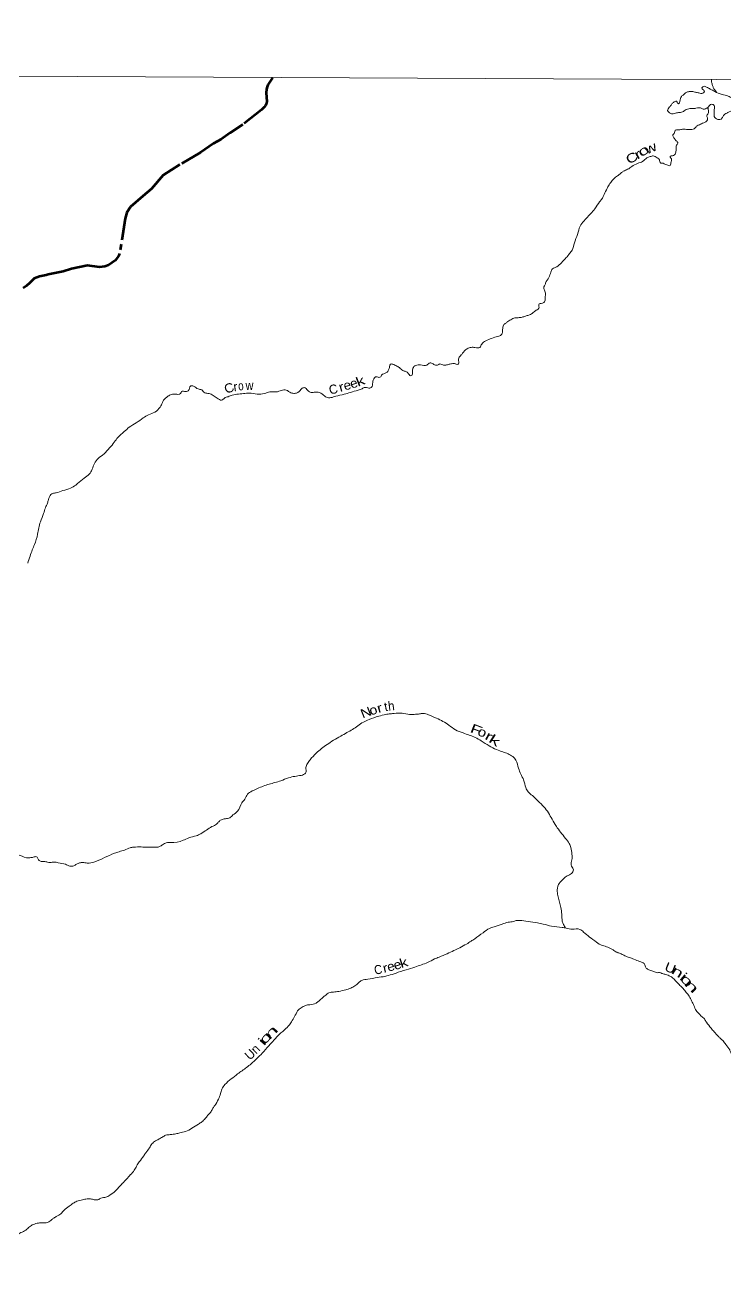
# Model space of a CAD drawing. Header units: feet. Extents: x -252658 to 9, y -366365 to -181930.
# Drawn here: x -107069 to -91723, y -209495 to -181930 of the extents above; entities that cross this region are included whole.
import ezdxf
from ezdxf.enums import TextEntityAlignment as Align

# ---------------------------------------------------------------- set-up
doc = ezdxf.new("R2010")
doc.units = ezdxf.units.FT
doc.header["$LTSCALE"] = 80
doc.linetypes.add('LONG_DASH_SHORT_DASH', pattern=[9.9, 6, -1.2, 1.5, -1.2])
for name, color, linetype, lineweight in [('11', 7, 'LONG_DASH_SHORT_DASH', 60), ('39', 7, 'Continuous', 13), ('4', 7, 'Continuous', 13)]:
    doc.layers.add(name, color=color, linetype=linetype, lineweight=lineweight)
doc.layers.add('41', color=7, linetype='Continuous')

msp = doc.modelspace()

# ---------------------------------------------------------------- linework, layer by layer
at = {"layer": '11'}
msp.add_lwpolyline([(-101646.38, -183081.79), (-101744.85, -183240.07), (-101761.27, -183283.21), (-101774.93, -183332.26), (-101779.75, -183416.73), (-101767.06, -183603.85), (-101777.69, -183648.85), (-101798.22, -183691.99), (-101824.91, -183731.02), (-101887, -183787.95), (-102297.18, -184112.59), (-102575.25, -184288.71), (-102777.64, -184436.68), (-102934.98, -184527.97), (-103219.86, -184720.09), (-103675.51, -184984.78), (-104044.83, -185221.24), (-104300.18, -185516.92), (-104490.24, -185682.38), (-104761.14, -185913.57), (-104835.5, -186036.81), (-104877.62, -186168.1), (-104996.24, -186941.54), (-105022.31, -187000.22), (-105093.8, -187089.62), (-105244.03, -187193.31), (-105322.04, -187222.07), (-105434.3, -187235.79), (-105701.05, -187199.51), (-106055.05, -187277.2), (-106055.05, -187277.2), (-106232.21, -187336.15), (-106564.05, -187400.78), (-106606.29, -187413.67), (-106757.02, -187441.87), (-106867.88, -187487.06), (-106969.04, -187581.8), (-107036.22, -187647.28), (-107114.53, -187697.32)], dxfattribs=at)
at = {"layer": '39'}
for points in [[(-92102.01, -183741.04), (-92124.19, -183753.92), (-92166.52, -183771.67), (-92228.68, -183759.06), (-92290.79, -183740.43), (-92357.19, -183753.94), (-92433.53, -183755.3), (-92513.94, -183762.67), (-92572.35, -183780.27), (-92655.17, -183833.89), (-92739.65, -183847.25), (-92826.2, -183866.64), (-92890.54, -183874.13), (-92954.51, -183839.38), (-92978.28, -183800.95), (-92935.43, -183724.86), (-92892.78, -183670.9), (-92850.18, -183622.98), (-92815.87, -183605.16), (-92783.69, -183599.4), (-92759.97, -183643.87), (-92739.97, -183654.1), (-92709.41, -183604.06), (-92692.77, -183539.82), (-92676.3, -183493.68), (-92621.7, -183451.9), (-92587.22, -183413.96), (-92522.74, -183390.37), (-92448.35, -183382.96), (-92364.15, -183401.78), (-92293.98, -183416.47), (-92203.65, -183423.27), (-92173.19, -183385.31), (-92206.93, -183338.74), (-92226.8, -183314.43), (-92190.28, -183272.49), (-92126.13, -183287.12), (-92042.16, -183332.1), (-91946.21, -183385.23), (-91784.06, -183448.99), (-91649.81, -183486.35), (-91567.83, -183529.3), (-91501.72, -183549.99), (-91435.53, -183560.61), (-91377.23, -183555.07), (-91355.54, -183601.54), (-91378.18, -183663.71), (-91410.72, -183709.71), (-91499.62, -183769.31), (-91626.71, -183830.6), (-91683.21, -183860.3), (-91753.95, -183909.99), (-91786.59, -183968.06), (-91806.89, -183992.03), (-91857.17, -183999.65), (-91925.23, -183972.92), (-91954.99, -183930.41), (-91958.22, -183839.84), (-91953.51, -183761.41), (-91954.94, -183695.01), (-92014.95, -183666.33), (-92055.28, -183684.09), (-92081.72, -183722.09), (-92102.01, -183741.04)], [(-91906.5, -183404.3), (-91916.06, -183383.48), (-91953.87, -183342.91), (-91983.47, -183282.3), (-91999.08, -183229.86), (-92018.59, -183163.29), (-92018.24, -183122.71)], [(-94001.57, -185174.46), (-93950.09, -185134.66), (-93857.31, -185091.19), (-93762.38, -185031.64), (-93637.24, -184962.29), (-93528.39, -184918.95), (-93433.3, -184841.3), (-93364.77, -184813.72), (-93292.32, -184798.24), (-93250.27, -184812.68), (-93208.3, -184837.18), (-93172.39, -184865.66), (-93158.47, -184881.87), (-93150.77, -184920.17), (-93128.98, -184954.56), (-93100.88, -184956.81), (-93054.79, -184969.27), (-93020.78, -184985.66), (-92974.73, -185002.15), (-92940.67, -185012.5), (-92912.39, -184994.63), (-92910.01, -184952.4), (-92893.51, -184902.24), (-92891.25, -184874.09), (-92905.08, -184847.82), (-92922.95, -184823.52), (-92918.77, -184805.45), (-92874.48, -184793.76), (-92828.11, -184774.03), (-92797.31, -184697.84), (-92790.58, -184617.42), (-92788.24, -184579.21), (-92755.59, -184521.14), (-92793.26, -184464.48), (-92831.02, -184417.88), (-92848.83, -184387.55), (-92864.63, -184357.24), (-92850.24, -184319.13), (-92827.87, -184287.13), (-92811.36, -184236.97), (-92747, -184227.46), (-92672.58, -184216.02), (-92596.23, -184214.66), (-92477.75, -184217.69), (-92417.44, -184212.17), (-92377.02, -184184.34), (-92330.41, -184136.45), (-92279.98, -184112.74), (-92187.22, -184071.28), (-92130.72, -184041.58), (-92105.95, -183965.34), (-92119.71, -183931.02), (-92091.01, -183864.86), (-92082.6, -183822.68), (-92086.23, -183778.39), (-92102.01, -183741.04)], [(-94818.55, -186228.32), (-94667.49, -186067.81), (-94572.79, -185955.42), (-94469.95, -185804.84), (-94433.67, -185758.67), (-94352.92, -185608.03), (-94288.29, -185479.47), (-94225.76, -185381.07), (-94080.76, -185234.63), (-94024.43, -185196.57), (-94001.57, -185174.46)], [(-99308.25, -189657.7), (-99270.06, -189643.73), (-99251.88, -189607.57), (-99147.3, -189551.53), (-99096.93, -189489.31), (-99076.65, -189422.99), (-99058.42, -189366.72), (-98986.16, -189374.96), (-98938.03, -189397.22), (-98859.85, -189441.69), (-98785.74, -189506.27), (-98719.53, -189526.57), (-98665.44, -189568.96), (-98629.42, -189611.3), (-98591.28, -189617.44), (-98573.1, -189577.26), (-98570.84, -189490.77), (-98544.53, -189420.44), (-98448.04, -189382.48), (-98395.83, -189382.63), (-98325.58, -189392.88), (-98261.32, -189391.04), (-98225.09, -189358.96), (-98186.87, -189336.94), (-98120.68, -189361.26), (-98054.49, -189387.59), (-97994.2, -189371.67), (-97976.1, -189361.66), (-97927.95, -189373.86), (-97863.74, -189390.13), (-97789.39, -189372.23), (-97715.05, -189356.34), (-97664.84, -189352.46), (-97638.75, -189356.56), (-97614.68, -189366.68), (-97568.5, -189366.81), (-97560.41, -189346.71), (-97564.24, -189284.35), (-97560.08, -189234.07), (-97505.67, -189163.81), (-97463.34, -189109.62), (-97408.96, -189053.44), (-97332.53, -189009.4), (-97284.31, -188997.46), (-97206, -188999.69), (-97137.76, -189009.94), (-97095.56, -188997.99), (-97055.18, -188923.67), (-96966.64, -188857.53), (-96839.97, -188799.55), (-96699.29, -188755.68), (-96628.92, -188723.69), (-96604.72, -188689.56), (-96596.46, -188609.12), (-96592.29, -188554.82), (-96580.11, -188510.6), (-96525.77, -188466.5), (-96481.48, -188428.4), (-96439.24, -188404.38), (-96350.75, -188356.34), (-96258.36, -188346.54), (-96171.98, -188334.71), (-96095.62, -188312.79), (-96025.27, -188288.85), (-95948.86, -188252.85), (-95904.58, -188216.77), (-95842.21, -188174.69), (-95801.95, -188140.61), (-95799.82, -188096.36), (-95795.64, -188040.05), (-95753.46, -188034.13), (-95693.16, -188014.18), (-95660.82, -187941.85), (-95662.65, -187879.49), (-95654.47, -187827.21), (-95680.33, -187744.67), (-95690.16, -187672.22), (-95663.91, -187620), (-95653.77, -187585.83), (-95581.14, -187467.35), (-95540.63, -187344.75), (-95504.29, -187278.47), (-95405.76, -187228.45), (-95309.13, -187144.23), (-95202.38, -187029.87), (-95129.84, -186941.56), (-95073.39, -186863.27), (-95022.73, -186704.49), (-94953.93, -186519.62), (-94897.18, -186338.74), (-94818.55, -186228.32)], [(-107012.58, -193733.98), (-106959.92, -193577.22), (-106911.33, -193436.55), (-106864.82, -193324.03), (-106793.88, -193094.91), (-106732.86, -192823.51), (-106664.06, -192640.65), (-106623.53, -192514.03), (-106579.06, -192411.57), (-106558.78, -192341.22), (-106532.49, -192276.92), (-106506.23, -192224.69), (-106461.99, -192200.68), (-106387.65, -192186.8), (-106238.93, -192138.93), (-106072.12, -192089.11), (-105955.45, -192017.01), (-105808.51, -191892.7), (-105685.75, -191798.5), (-105613.18, -191702.14), (-105562.61, -191571.53), (-105548.47, -191543.41), (-105465.83, -191435.01), (-105339.03, -191332.77), (-105216.16, -191200.35), (-105113.4, -191077.93), (-105034.78, -190971.53), (-104893.86, -190845.19), (-104785.15, -190748.94), (-104630.26, -190652.81), (-104479.35, -190544.6), (-104362.7, -190480.55), (-104223.97, -190416.57), (-104109.19, -190306.25), (-104056.71, -190209.84), (-104032.46, -190157.6), (-103935.82, -190069.36), (-103863.43, -190031.34), (-103803.16, -190021.45), (-103716.83, -190027.72), (-103660.56, -190009.78), (-103636.33, -189963.58), (-103576.09, -189963.74), (-103489.71, -189949.9), (-103435.19, -189843.44), (-103372.94, -189845.62), (-103274.74, -189910.26), (-103196.49, -189930.59), (-103130.4, -189993.14), (-103034.07, -190009.49), (-102947.85, -190051.97), (-102857.66, -190110.56), (-102759.4, -190155.08), (-102697.02, -190111), (-102618.62, -190079.03), (-102526.16, -190047.1), (-102387.53, -190021.34), (-102246.93, -190007.64), (-102110.38, -190001.99), (-101935.75, -190024.6), (-101791.1, -189998.85), (-101676.56, -189971), (-101564.13, -189975.33), (-101449.58, -189941.45), (-101341.13, -189935.72), (-101240.89, -189992.32), (-101198.76, -190004.5), (-101120.44, -190000.7), (-101066.14, -189972.69), (-101009.73, -189906.46), (-100949.41, -189880.48), (-100869.27, -189943.06), (-100799.12, -189987.5), (-100706.73, -189979.71), (-100618.39, -189983.98), (-100546.23, -190026.42), (-100460.08, -190093.04), (-100363.71, -190099.34), (-100257.2, -190069.46), (-100072.34, -190025.72), (-99933.68, -189985.87), (-99766.87, -189936.04), (-99680.44, -189904.1), (-99614.09, -189876.12), (-99555.88, -189882.31), (-99509.72, -189890.49), (-99459.41, -189852.41), (-99447.2, -189796.12), (-99424.8, -189689.57), (-99388.54, -189647.42), (-99308.25, -189657.7)], [(-100685.4, -197897.29), (-100572.67, -197799.03), (-100447.91, -197708.86), (-100303.07, -197614.71), (-100148.19, -197524.62), (-100011.43, -197448.56), (-99774.06, -197300.36), (-99651.33, -197216.21), (-99526.67, -197160.23), (-99313.62, -197088.4), (-99158.89, -197048.6), (-99058.45, -197034.8), (-98972.08, -197024.98), (-98801.39, -197021.42), (-98636.82, -197050.04), (-98504.28, -197044.37), (-98419.93, -197038.57), (-98343.59, -197026.71), (-98223.2, -197057.22), (-98044.7, -197132.14), (-97774.07, -197285.77), (-97631.79, -197386.74), (-97465.33, -197455.59), (-97198.55, -197554.89), (-97066.24, -197627.67), (-96891.86, -197738.79), (-96733.47, -197819.69), (-96589.04, -197872.39), (-96476.71, -197912.93), (-96376.48, -197971.55), (-96308.45, -198052.2), (-96248.71, -198227.37), (-96196.89, -198360.27), (-96137.01, -198485.16), (-96089.3, -198654.26), (-96035.36, -198746.94), (-95945.24, -198829.66), (-95817.07, -198950.71), (-95694.95, -199075.76), (-95592.93, -199208.81), (-95513.01, -199347.83), (-95419.09, -199504.99), (-95329.09, -199629.95), (-95215.03, -199769.07), (-95135.03, -199879.92), (-95101.14, -199964.5), (-95077.48, -200113.42), (-95069.64, -200179.83), (-95096.07, -200294.41), (-95070.27, -200401.1), (-95048.29, -200437.37), (-95048.42, -200481.62), (-95108.87, -200553.87), (-95203.39, -200603.9), (-95293.97, -200682.1), (-95370.56, -200782.47), (-95399.12, -200935.27), (-95381.38, -201051.99), (-95351.59, -201166.73), (-95323.82, -201283.47), (-95300.15, -201432.4), (-95288.54, -201585.31), (-95262.65, -201657.79), (-95238.67, -201698.09), (-95218.7, -201735.28)], [(-109658.75, -199878.03), (-109630.66, -199884.14), (-109582.53, -199904.39), (-109536.28, -199882.39), (-109469.89, -199838.32), (-109395.44, -199784.22), (-109301, -199762.35), (-109170.34, -199714.43), (-109065.85, -199688.57), (-108949.39, -199688.89), (-108836.96, -199693.23), (-108760.68, -199701.48), (-108656.32, -199721.89), (-108533.95, -199760.44), (-108445.64, -199774.77), (-108379.36, -199768.92), (-108258.88, -199769.25), (-108156.48, -199773.56), (-108060.1, -199773.82), (-107989.85, -199784.07), (-107903.57, -199806.44), (-107801.23, -199828.85), (-107702.89, -199847.23), (-107594.54, -199873.68), (-107486.21, -199910.18), (-107428.06, -199938.51), (-107382.08, -200007.03), (-107328.03, -200065.51), (-107267.94, -200117.98), (-107223.79, -200126.14), (-107041.26, -200193.03), (-106964.95, -200191.23), (-106890.62, -200181.38), (-106816.3, -200171.52), (-106782.32, -200225.93), (-106734.26, -200270.32), (-106655.96, -200276.57), (-106575.68, -200288.86), (-106517.47, -200297.07), (-106435.12, -200287.24), (-106344.81, -200303.58), (-106184.26, -200334.2), (-106087.99, -200376.7), (-105999.62, -200368.9), (-105941.29, -200334.87), (-105872.94, -200306.89), (-105802.62, -200293.01), (-105710.31, -200311.37), (-105539.54, -200279.65), (-105330.45, -200189.71), (-105107.28, -200093.77), (-105008.8, -200059.85), (-104888.21, -200023.97), (-104765.58, -199972.01), (-104693.25, -199960.14), (-104520.56, -199956.59), (-104400.09, -199958.94), (-104255.52, -199963.36), (-104122.95, -199947.63), (-104052.56, -199907.6), (-103972.12, -199865.58), (-103877.72, -199859.8), (-103604.5, -199810.27), (-103477.83, -199754.29), (-103315.06, -199710.49), (-103216.54, -199664.49), (-103089.8, -199584.38), (-102971.12, -199510.28), (-102868.54, -199452.23), (-102822.21, -199402.07), (-102765.87, -199359.98), (-102677.46, -199338.1), (-102581, -199314.23), (-102510.55, -199254.07), (-102407.91, -199171.88), (-102315.01, -198989.09), (-102252.53, -198906.79), (-102191.98, -198800.34), (-102089.37, -198728.21), (-101972.75, -198674.22), (-101717.46, -198578.37), (-101462.23, -198504.64), (-101291.36, -198438.73), (-101152.72, -198406.93), (-101018.12, -198385.18), (-100919.59, -198335.16), (-100907.35, -198270.82), (-100913.2, -198210.46), (-100874.81, -198126.08), (-100816.33, -198041.76), (-100685.4, -197897.29)], [(-104145.49, -206368.48), (-104054.99, -206318.44), (-103988.61, -206280.41), (-103886.16, -206264.6), (-103761.62, -206246.84), (-103679.24, -206228.96), (-103550.63, -206197.13), (-103409.87, -206125.1), (-103267.04, -206034.98), (-103190.59, -205982.89), (-103122.12, -205914.68), (-103065.7, -205846.45), (-102989.13, -205756.14), (-102948.78, -205687.86), (-102910.45, -205627.61), (-102829.74, -205491.05), (-102783.2, -205366.46), (-102752.8, -205269.99), (-102686.24, -205167.59), (-102549.34, -205045.26), (-102408.47, -204935.01), (-102211.27, -204790.72), (-102112.65, -204712.54), (-101985.81, -204596.22), (-101867.01, -204479.88), (-101725.97, -204315.32), (-101611.17, -204194.95), (-101534.62, -204108.66), (-101379.59, -203966.27), (-101272.86, -203857.94), (-101210.35, -203765.58), (-101143.74, -203647.08), (-101073.11, -203526.58), (-100996.65, -203472.48), (-100896.12, -203424.48), (-100821.8, -203416.64), (-100689.17, -203380.8), (-100624.78, -203334.71), (-100542.23, -203258.5), (-100475.81, -203204.37), (-100405.39, -203154.27), (-100306.95, -203138.45), (-100188.44, -203122.69), (-100037.74, -203088.91), (-99929.2, -203050.99), (-99840.72, -203004.97), (-99754.16, -202930.78), (-99685.75, -202884.7), (-99555.15, -202854.89), (-99342.2, -202819.27), (-99179.48, -202793.57), (-99020.73, -202751.76), (-98839.83, -202689.9), (-98711.2, -202648.02), (-98522.28, -202590.2), (-98379.57, -202540.31), (-98242.89, -202490.4), (-98090.06, -202412.37), (-97991.55, -202372.41), (-97814.63, -202298.47), (-97663.83, -202228.48), (-97537.15, -202166.47), (-97388.32, -202084.41), (-97289.76, -202024.33), (-97209.28, -201970.24), (-97026.17, -201835.98), (-96881.32, -201741.83), (-96784.84, -201707.9), (-96609.98, -201648.04), (-96477.33, -201608.17), (-96358.81, -201588.39), (-96282.45, -201568.48), (-96226.22, -201566.62), (-96037.53, -201589.27), (-95832.81, -201620.01), (-95704.38, -201648.53), (-95525.79, -201691.26), (-95294.96, -201720.06), (-95202.64, -201738.42), (-95070.18, -201760.92), (-94901.52, -201763.39), (-94821.37, -201821.95), (-94691.16, -201930.93), (-94538.88, -202044), (-94410.58, -202116.77), (-94286.19, -202153.32), (-94175.93, -202213.98), (-94093.75, -202264.49), (-94072.04, -202274.77)], [(-94072.04, -202274.77), (-93993.8, -202302.73), (-93917.81, -202341.6), (-93819.73, -202380.67), (-93717.59, -202415.74), (-93593.52, -202469.12), (-93537.44, -202487.7), (-93491.48, -202514.25), (-93473.86, -202566.71), (-93436.19, -202623.37), (-93372.23, -202660.13), (-93284.1, -202689.05), (-93201.97, -202713.9), (-93153.74, -202712.3), (-93105.68, -202728.81), (-93041.58, -202749.47), (-92945.44, -202780.47), (-92881.48, -202817.24), (-92811.75, -202882.22), (-92728.2, -202975.48), (-92654.47, -203042.51), (-92586.93, -203129.6), (-92517.32, -203208.66), (-92465.94, -203305.68), (-92410.6, -203408.76), (-92369.37, -203517.76), (-92295.87, -203610.94), (-92240.09, -203663.73), (-92172.34, -203726.68), (-92128.81, -203801.5), (-92023.47, -203929.15), (-91959.91, -204012.19), (-91870.34, -204105.51), (-91820.59, -204158.24), (-91758.78, -204211.08), (-91703.23, -204290.02), (-91617.85, -204403.43), (-91592.28, -204466.02), (-91518.63, -204543.1), (-91463.36, -204654.23), (-91424.6, -204815.52), (-91403.7, -204952.52), (-91392.6, -205061.26), (-91405.62, -205171.81), (-91383.85, -205208.21), (-91343.69, -205210.57), (-91261.87, -205271.63), (-91192.33, -205358.74), (-91164.44, -205385.13), (-91096.91, -205472.22), (-91037.16, -205531.08), (-90947.15, -205574.1), (-90869.2, -205619.03), (-90793.49, -205690.1), (-90749.89, -205756.87), (-90684.17, -205821.81), (-90636.35, -205866.49), (-90566.81, -205953.6), (-90527.36, -206036.42), (-90484.09, -206141.42), (-90444.61, -206220.22), (-90364.76, -206277.24), (-90288.89, -206330.2), (-90187.11, -206405.51), (-90095.05, -206444.53), (-89983.14, -206509.87), (-89911.2, -206552.74), (-89823.95, -206682.25), (-89782.39, -206753.02), (-89742.92, -206833.84), (-89724.02, -206968.81), (-89711.01, -207089.64), (-89710.24, -207230.48), (-89713.3, -207351.18), (-89718.3, -207463.81), (-89704.84, -207532.33), (-89669.2, -207590.98), (-89619.64, -207665.85), (-89598.35, -207758.59), (-89596.87, -207818.96), (-89611.42, -207875.17), (-89643.84, -207907.09), (-89640.51, -207985.58), (-89640.83, -208021.08)], [(-111279.74, -209116.69), (-111261.55, -209074.5), (-111229.31, -209036.37), (-111209.06, -208978.09), (-111198.93, -208945.93), (-111164.68, -208905.79), (-111102.32, -208867.75), (-111058.08, -208845.74), (-111007.79, -208813.69), (-110983.67, -208805.71), (-110931.38, -208777.7), (-110899.23, -208767.73), (-110852.98, -208745.73), (-110806.77, -208737.81), (-110734.45, -208725.94), (-110684.19, -208703.95), (-110627.86, -208665.89), (-110563.53, -208639.92), (-110497.21, -208621.99), (-110402.79, -208606.16), (-110318.44, -208602.37), (-110244.11, -208590.51), (-110143.68, -208578.72), (-110081.3, -208532.62), (-110037.05, -208506.59), (-109942.55, -208462.6), (-109870.18, -208434.64), (-109787.85, -208432.86), (-109673.41, -208437.19), (-109569.02, -208447.54), (-109440.41, -208411.69), (-109283.74, -208396.03), (-109137.12, -208382.35), (-109056.77, -208372.52), (-108988.5, -208372.7), (-108926.3, -208388.97), (-108797.76, -208379.27), (-108641, -208333.43), (-108528.47, -208303.57), (-108464.18, -208289.67), (-108440.09, -208291.74), (-108347.91, -208356.37), (-108301.84, -208396.73), (-108237.7, -208437.14), (-108163.53, -208481.6), (-108077.29, -208516.03), (-107970.96, -208548.51), (-107870.6, -208562.87), (-107790.28, -208563.09), (-107649.75, -208573.54), (-107551.31, -208555.7), (-107458.85, -208523.77), (-107340.3, -208493.93), (-107253.88, -208470.03), (-107163.37, -208415.96), (-107054.78, -208359.94), (-106970.23, -208285.75), (-106889.77, -208237.69), (-106773.21, -208205.83), (-106692.88, -208200.02), (-106604.53, -208200.26), (-106503.98, -208148.24), (-106457.68, -208108.13), (-106385.26, -208062.07), (-106284.68, -207999.99), (-106216.19, -207923.74), (-106099.47, -207833.54), (-106014.95, -207771.41), (-105934.51, -207727.38), (-105809.91, -207693.53), (-105711.47, -207675.7), (-105611.08, -207677.99), (-105538.84, -207696.29), (-105472.57, -207692.45), (-105406.21, -207658.44), (-105295.72, -207640.64), (-105211.26, -207596.62), (-105088.49, -207500.4), (-105018, -207428.18), (-104937.42, -207337.88), (-104846.79, -207241.58), (-104762.18, -207147.27), (-104675.54, -207044.91), (-104623.07, -206954.54), (-104564.57, -206862.17), (-104467.82, -206731.68), (-104421.43, -206661.41), (-104340.8, -206553.01), (-104288.35, -206468.67), (-104207.84, -206402.51), (-104145.49, -206368.48)]]:
    msp.add_spline(points, degree=3, dxfattribs=at)
at = {"layer": '4'}
msp.add_lwpolyline([(-250643.67, -181929.5), (-219314.25, -182252.72), (-187984.41, -182532.85), (-156654.22, -182769.88), (-125323.73, -182963.82), (-93993.01, -183114.65), (-62662.1, -183222.4), (-31331.08, -183287.04), (0, -183308.59), (0, -366365.25), (-31582.88, -366343.53), (-63165.71, -366278.36), (-94748.41, -366181.36), (-126330.93, -366017.71), (-157913.21, -365822.21), (-189495.2, -365583.27), (-221076.82, -365300.9), (-252658.03, -364975.08)], close=True, dxfattribs=at)
msp.add_lwpolyline([(-250643.67, -181929.5), (-219314.25, -182252.72), (-187984.41, -182532.85), (-156654.22, -182769.88), (-125323.73, -182963.82), (-93993.01, -183114.65), (-62662.1, -183222.4), (-31331.08, -183287.04), (0, -183308.59), (0, -366365.25), (-31582.88, -366343.53), (-63165.71, -366278.36), (-94748.41, -366181.36), (-126330.93, -366017.71), (-157913.21, -365822.21), (-189495.2, -365583.27), (-221076.82, -365300.9), (-252658.03, -364975.08)], close=True, dxfattribs=at)

# ---------------------------------------------------------------- texts
at = {"layer": '41'}
for s, rotation, width, p in [('r', 28.325, 1.6, (-93586.56, -184848.12)), ('o', 33.852, 1.6, (-93455.34, -184765.43)), ('w', 24.394, 1.35, (-93311.92, -184714.72)), ('C', 28.416, 1.3, (-93718.29, -184928.21)), ('k', 21.101, 1.4, (-99682.37, -189829.82)), ('C', 20.202, 1.1, (-102560.97, -189981.6)), ('o', 4.953, 0.8, (-102330.22, -189938.06)), ('w', 1.464, 0.9, (-102145.95, -189930.32)), ('r', 15.833, 1.2, (-100108.59, -189960.12)), ('e', 16.236, 1.1, (-99977.72, -189922.17)), ('e', 16.89, 1.1, (-99833.35, -189879.1)), ('h', 6.778, 0.95, (-99027.64, -196960.64)), ('N', 21.443, 1.2, (-99559.05, -197097.74)), ('o', 17.737, 1.15, (-99406.86, -197045.64)), ('r', 16.243, 1.25, (-99268.41, -197002.89)), ('F', 339.03, 1.55, (-97209.86, -197475.58)), ('o', 338.459, 1.25, (-97078.99, -197528.87)), ('r', 332.089, 1.6, (-96942.43, -197613.58)), ('k', 327.603, 1.75, (-96822.75, -197701.74)), ('C', 8.893, 0.9, (-99311.72, -202743.65)), ('r', 12.577, 1.15, (-99151.17, -202705.29)), ('e', 16.93, 1.1, (-99020.57, -202670.18)), ('e', 18.843, 1.15, (-98873.62, -202632.02)), ('k', 17.923, 1.3, (-98737.98, -202588.65)), ('U', 338.132, 1.2, (-92956.74, -202702.71)), ('n', 328.447, 1.65, (-92810.83, -202778.36)), ('i', 319.634, 1.7, (-92693.85, -202879.8)), ('o', 319.541, 1.85, (-92625.93, -202954.16)), ('n', 313.957, 2.1, (-92521.89, -203077.67)), ('n', 46.311, 2.1, (-101607.62, -204089.89)), ('i', 49.165, 1.7, (-101798.01, -204292.99)), ('o', 49.637, 1.85, (-101725.48, -204206.66))]:
    msp.add_text(s, height=200, rotation=rotation, dxfattribs=dict(at, width=width)).set_placement(p, align=Align.CENTER)
for s, rotation, p in [('r', 8.321, (-102442.55, -189957.27)), ('C', 12.845, (-100287.67, -190012.68)), ('t', 10.42, (-99140.1, -196973.25)), ('U', 43.208, (-102069.97, -204579.24)), ('n', 45.135, (-101950.56, -204457.43))]:
    msp.add_text(s, height=200, rotation=rotation, dxfattribs=at).set_placement(p, align=Align.CENTER)

doc.saveas('drawing.dxf')
